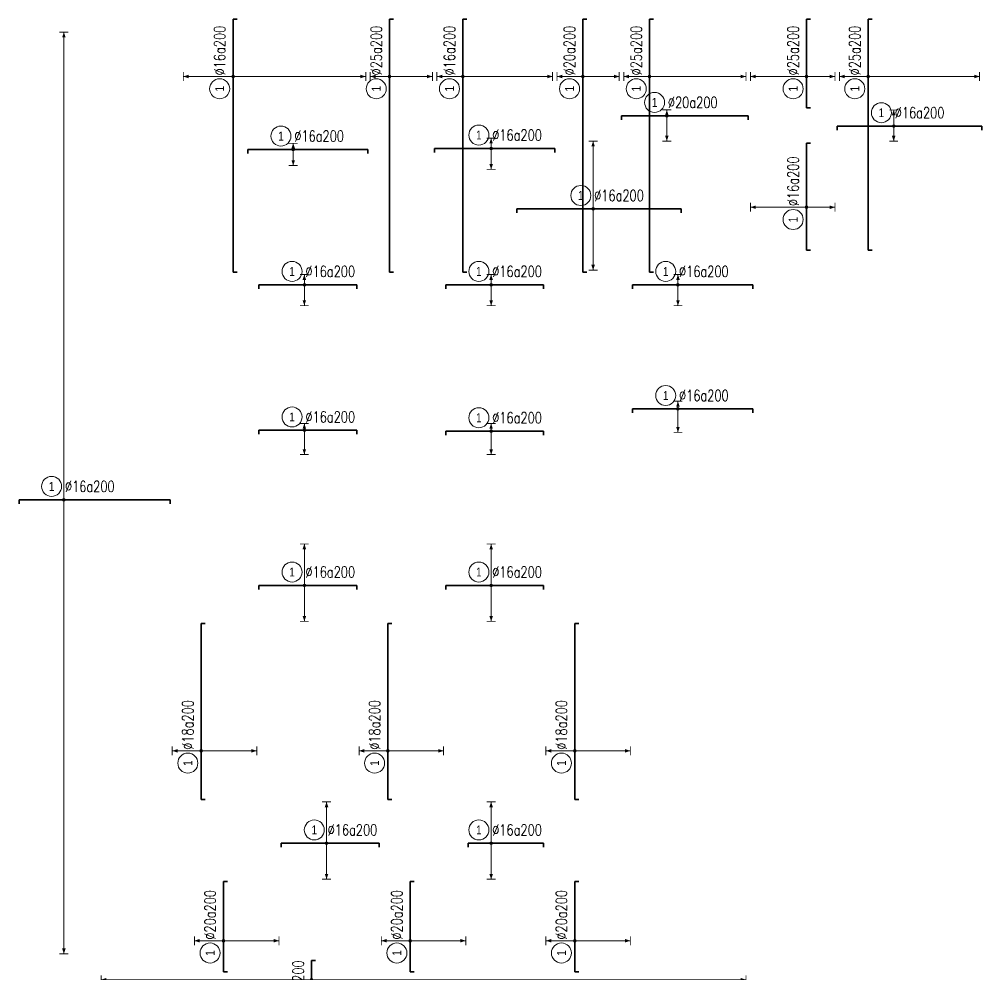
# Model space of a CAD drawing. Header units: millimetres. Extents: x -259680 to 953914, y -429648 to 90611.
# Drawn here: x 668257 to 711537, y -222712 to -179783 of the extents above; entities that cross this region are included whole.
import ezdxf
from ezdxf.enums import TextEntityAlignment as Align

# ---------------------------------------------------------------- set-up
doc = ezdxf.new("R2010")
doc.units = ezdxf.units.MM
doc.layers.get('0').update_dxf_attribs({"lineweight": 20})
for name, color, linetype, lineweight in [('NDC_S_DIM', 1, 'Continuous', 15), ('NDC_S_REBAR', 4, 'Continuous', 35), ('NDC_S_VN TEXT', 7, 'Continuous', 20)]:
    doc.layers.add(name, color=color, linetype=linetype, lineweight=lineweight)
doc.styles.add('ARIAL', font='arial.ttf', dxfattribs={"width": 0.8})
doc.styles.add('NDC_EN TXT', font='romans.shx', dxfattribs={"width": 0.8})

# ---------------------------------------------------------------- blocks, each defined once
blk = doc.blocks.new('*U448')
h = blk.add_hatch(color=6)
edge = h.paths.add_edge_path()
edge.add_arc((-2.99, 0), 0.3, 0, 360)
at = {"layer": 'NDC_S_DIM', "color": 8}
for q in [(-2.99, 105.15), (-2.99, -102.1)]:
    blk.add_line((-2.99, 0), q, dxfattribs=at)
for points in [[(-3.99, 105.15, 0.2, 0.2, 0), (-1.99, 105.15, 0, 0, 0)], [(-3.99, -102.1, 0.2, 0.2, 0), (-1.99, -102.1, 0, 0, 0)]]:
    blk.add_lwpolyline(points, format="xyseb", dxfattribs=at)
at = {"layer": 'NDC_S_DIM'}
blk.add_circle((-5.75, 3), 2.25, dxfattribs=at)
at = {"layer": 'NDC_S_DIM', "color": 6}
blk.add_circle((-2.99, 0), 0.3, dxfattribs=at)
at = {"layer": 'NDC_S_DIM', "color": 8}
for points in [[(-3.39, 103.95), (-2.99, 105.15), (-2.59, 103.95)], [(-3.39, -100.9), (-2.99, -102.1), (-2.59, -100.9)]]:
    blk.add_solid(points, dxfattribs=at)
at = {"layer": 'NDC_S_REBAR'}
for p, q in [((0, 0), (-13.03, 0)), ((-13.03, 0), (-13.03, -0.9)), ((0, 0), (20.87, 0)), ((20.87, 0), (20.87, -0.9))]:
    blk.add_line(p, q, dxfattribs=at)
at = {"layer": 'NDC_S_VN TEXT', "style": 'ARIAL', "width": 0.8}
blk.add_attdef('KHT', text='', height=2, dxfattribs=at).set_placement((-5.75, 3), align=Align.MIDDLE_CENTER)
at = {"layer": 'NDC_S_VN TEXT', "color": 3, "style": 'NDC_EN TXT', "width": 0.75}
blk.add_attdef('DKT', (-2.75, 1.75), '', height=2.5, dxfattribs=at)
blk = doc.blocks.new('*U449')
h = blk.add_hatch(color=6)
edge = h.paths.add_edge_path()
edge.add_arc((-2.99, 0), 0.3, 0, 360)
at = {"layer": 'NDC_S_DIM', "color": 8}
for q in [(-2.99, 9.31), (-2.99, -8.09)]:
    blk.add_line((-2.99, 0), q, dxfattribs=at)
for points in [[(-3.99, 9.31, 0.2, 0.2, 0), (-1.99, 9.31, 0, 0, 0)], [(-3.99, -8.09, 0.2, 0.2, 0), (-1.99, -8.09, 0, 0, 0)]]:
    blk.add_lwpolyline(points, format="xyseb", dxfattribs=at)
at = {"layer": 'NDC_S_DIM'}
blk.add_circle((-5.75, 3), 2.25, dxfattribs=at)
at = {"layer": 'NDC_S_DIM', "color": 6}
blk.add_circle((-2.99, 0), 0.3, dxfattribs=at)
at = {"layer": 'NDC_S_DIM', "color": 8}
for points in [[(-3.39, 8.11), (-2.99, 9.31), (-2.59, 8.11)], [(-3.39, -6.89), (-2.99, -8.09), (-2.59, -6.89)]]:
    blk.add_solid(points, dxfattribs=at)
at = {"layer": 'NDC_S_REBAR'}
for p, q in [((0, 0), (-13.19, 0)), ((-13.19, 0), (-13.19, -0.9)), ((0, 0), (8.81, 0)), ((8.81, 0), (8.81, -0.9))]:
    blk.add_line(p, q, dxfattribs=at)
at = {"layer": 'NDC_S_VN TEXT', "style": 'ARIAL', "width": 0.8}
blk.add_attdef('KHT', text='', height=2, dxfattribs=at).set_placement((-5.75, 3), align=Align.MIDDLE_CENTER)
at = {"layer": 'NDC_S_VN TEXT', "color": 3, "style": 'NDC_EN TXT', "width": 0.75}
blk.add_attdef('DKT', (-2.75, 1.75), '', height=2.5, dxfattribs=at)
blk = doc.blocks.new('*U589')
h = blk.add_hatch(color=6)
edge = h.paths.add_edge_path()
edge.add_arc((-2.99, 0), 0.3, 0, 360)
at = {"layer": 'NDC_S_DIM', "color": 8}
for q in [(-2.99, 9.31), (-2.99, -8.09)]:
    blk.add_line((-2.99, 0), q, dxfattribs=at)
for points in [[(-3.99, 9.31, 0.2, 0.2, 0), (-1.99, 9.31, 0, 0, 0)], [(-3.99, -8.09, 0.2, 0.2, 0), (-1.99, -8.09, 0, 0, 0)]]:
    blk.add_lwpolyline(points, format="xyseb", dxfattribs=at)
at = {"layer": 'NDC_S_DIM'}
blk.add_circle((-5.75, 3), 2.25, dxfattribs=at)
at = {"layer": 'NDC_S_DIM', "color": 6}
blk.add_circle((-2.99, 0), 0.3, dxfattribs=at)
at = {"layer": 'NDC_S_DIM', "color": 8}
for points in [[(-3.39, 8.11), (-2.99, 9.31), (-2.59, 8.11)], [(-3.39, -6.89), (-2.99, -8.09), (-2.59, -6.89)]]:
    blk.add_solid(points, dxfattribs=at)
at = {"layer": 'NDC_S_REBAR'}
for p, q in [((0, 0), (-8.19, 0)), ((-8.19, 0), (-8.19, -0.9)), ((0, 0), (8.81, 0)), ((8.81, 0), (8.81, -0.9))]:
    blk.add_line(p, q, dxfattribs=at)
at = {"layer": 'NDC_S_VN TEXT', "style": 'ARIAL', "width": 0.8}
blk.add_attdef('KHT', text='', height=2, dxfattribs=at).set_placement((-5.75, 3), align=Align.MIDDLE_CENTER)
at = {"layer": 'NDC_S_VN TEXT', "color": 3, "style": 'NDC_EN TXT', "width": 0.75}
blk.add_attdef('DKT', (-2.75, 1.75), '', height=2.5, dxfattribs=at)
blk = doc.blocks.new('*U453')
h = blk.add_hatch(color=6)
edge = h.paths.add_edge_path()
edge.add_arc((-2.99, 0), 0.3, 0, 360)
at = {"layer": 'NDC_S_DIM', "color": 8}
for q in [(-2.99, 1.54), (-2.99, -5.46)]:
    blk.add_line((-2.99, 0), q, dxfattribs=at)
for points in [[(-3.99, 1.54, 0.2, 0.2, 0), (-1.99, 1.54, 0, 0, 0)], [(-3.99, -5.46, 0.2, 0.2, 0), (-1.99, -5.46, 0, 0, 0)]]:
    blk.add_lwpolyline(points, format="xyseb", dxfattribs=at)
at = {"layer": 'NDC_S_DIM'}
blk.add_circle((-5.75, 3), 2.25, dxfattribs=at)
at = {"layer": 'NDC_S_DIM', "color": 6}
blk.add_circle((-2.99, 0), 0.3, dxfattribs=at)
at = {"layer": 'NDC_S_DIM', "color": 8}
for points in [[(-3.39, 0.34), (-2.99, 1.54), (-2.59, 0.34)], [(-3.39, -4.26), (-2.99, -5.46), (-2.59, -4.26)]]:
    blk.add_solid(points, dxfattribs=at)
at = {"layer": 'NDC_S_REBAR'}
for p, q in [((0, 0), (-13.19, 0)), ((-13.19, 0), (-13.19, -0.9)), ((0, 0), (8.81, 0)), ((8.81, 0), (8.81, -0.9))]:
    blk.add_line(p, q, dxfattribs=at)
at = {"layer": 'NDC_S_VN TEXT', "style": 'ARIAL', "width": 0.8}
blk.add_attdef('KHT', text='', height=2, dxfattribs=at).set_placement((-5.75, 3), align=Align.MIDDLE_CENTER)
at = {"layer": 'NDC_S_VN TEXT', "color": 3, "style": 'NDC_EN TXT', "width": 0.75}
blk.add_attdef('DKT', (-2.75, 1.75), '', height=2.5, dxfattribs=at)
blk = doc.blocks.new('*U454')
h = blk.add_hatch(color=6)
edge = h.paths.add_edge_path()
edge.add_arc((-2.99, 0), 0.3, 0, 360)
at = {"layer": 'NDC_S_DIM', "color": 8}
for q in [(-2.99, 1.71), (-2.99, -5.29)]:
    blk.add_line((-2.99, 0), q, dxfattribs=at)
for points in [[(-3.99, 1.71, 0.2, 0.2, 0), (-1.99, 1.71, 0, 0, 0)], [(-3.99, -5.29, 0.2, 0.2, 0), (-1.99, -5.29, 0, 0, 0)]]:
    blk.add_lwpolyline(points, format="xyseb", dxfattribs=at)
at = {"layer": 'NDC_S_DIM'}
blk.add_circle((-5.75, 3), 2.25, dxfattribs=at)
at = {"layer": 'NDC_S_DIM', "color": 6}
blk.add_circle((-2.99, 0), 0.3, dxfattribs=at)
at = {"layer": 'NDC_S_DIM', "color": 8}
for points in [[(-3.39, 0.51), (-2.99, 1.71), (-2.59, 0.51)], [(-3.39, -4.09), (-2.99, -5.29), (-2.59, -4.09)]]:
    blk.add_solid(points, dxfattribs=at)
at = {"layer": 'NDC_S_REBAR'}
for p, q in [((0, 0), (-13.19, 0)), ((-13.19, 0), (-13.19, -0.9)), ((0, 0), (8.81, 0)), ((8.81, 0), (8.81, -0.9))]:
    blk.add_line(p, q, dxfattribs=at)
at = {"layer": 'NDC_S_VN TEXT', "style": 'ARIAL', "width": 0.8}
blk.add_attdef('KHT', text='', height=2, dxfattribs=at).set_placement((-5.75, 3), align=Align.MIDDLE_CENTER)
at = {"layer": 'NDC_S_VN TEXT', "color": 3, "style": 'NDC_EN TXT', "width": 0.75}
blk.add_attdef('DKT', (-2.75, 1.75), '', height=2.5, dxfattribs=at)
blk = doc.blocks.new('*U455')
h = blk.add_hatch(color=6)
edge = h.paths.add_edge_path()
edge.add_arc((-2.99, 0), 0.3, 0, 360)
at = {"layer": 'NDC_S_DIM', "color": 8}
for q in [(-2.99, 1.71), (-2.99, -5.29)]:
    blk.add_line((-2.99, 0), q, dxfattribs=at)
for points in [[(-3.99, 1.71, 0.2, 0.2, 0), (-1.99, 1.71, 0, 0, 0)], [(-3.99, -5.29, 0.2, 0.2, 0), (-1.99, -5.29, 0, 0, 0)]]:
    blk.add_lwpolyline(points, format="xyseb", dxfattribs=at)
at = {"layer": 'NDC_S_DIM'}
blk.add_circle((-5.75, 3), 2.25, dxfattribs=at)
at = {"layer": 'NDC_S_DIM', "color": 6}
blk.add_circle((-2.99, 0), 0.3, dxfattribs=at)
at = {"layer": 'NDC_S_DIM', "color": 8}
for points in [[(-3.39, 0.51), (-2.99, 1.71), (-2.59, 0.51)], [(-3.39, -4.09), (-2.99, -5.29), (-2.59, -4.09)]]:
    blk.add_solid(points, dxfattribs=at)
at = {"layer": 'NDC_S_REBAR'}
for p, q in [((0, 0), (-13.19, 0)), ((-13.19, 0), (-13.19, -0.9)), ((0, 0), (13.81, 0)), ((13.81, 0), (13.81, -0.9))]:
    blk.add_line(p, q, dxfattribs=at)
at = {"layer": 'NDC_S_VN TEXT', "style": 'ARIAL', "width": 0.8}
blk.add_attdef('KHT', text='', height=2, dxfattribs=at).set_placement((-5.75, 3), align=Align.MIDDLE_CENTER)
at = {"layer": 'NDC_S_VN TEXT', "color": 3, "style": 'NDC_EN TXT', "width": 0.75}
blk.add_attdef('DKT', (-2.75, 1.75), '', height=2.5, dxfattribs=at)
blk = doc.blocks.new('*U451')
h = blk.add_hatch(color=6)
edge = h.paths.add_edge_path()
edge.add_arc((-2.99, 0), 0.3, 0, 360)
at = {"layer": 'NDC_S_DIM', "color": 8}
for q in [(-2.99, 2.3), (-2.99, -4.7)]:
    blk.add_line((-2.99, 0), q, dxfattribs=at)
for points in [[(-3.99, 2.3, 0.2, 0.2, 0), (-1.99, 2.3, 0, 0, 0)], [(-3.99, -4.7, 0.2, 0.2, 0), (-1.99, -4.7, 0, 0, 0)]]:
    blk.add_lwpolyline(points, format="xyseb", dxfattribs=at)
at = {"layer": 'NDC_S_DIM'}
blk.add_circle((-5.75, 3), 2.25, dxfattribs=at)
at = {"layer": 'NDC_S_DIM', "color": 6}
blk.add_circle((-2.99, 0), 0.3, dxfattribs=at)
at = {"layer": 'NDC_S_DIM', "color": 8}
for points in [[(-3.39, 1.1), (-2.99, 2.3), (-2.59, 1.1)], [(-3.39, -3.5), (-2.99, -4.7), (-2.59, -3.5)]]:
    blk.add_solid(points, dxfattribs=at)
at = {"layer": 'NDC_S_REBAR'}
for p, q in [((0, 0), (-13.19, 0)), ((-13.19, 0), (-13.19, -0.9)), ((0, 0), (8.81, 0)), ((8.81, 0), (8.81, -0.9))]:
    blk.add_line(p, q, dxfattribs=at)
at = {"layer": 'NDC_S_VN TEXT', "style": 'ARIAL', "width": 0.8}
blk.add_attdef('KHT', text='', height=2, dxfattribs=at).set_placement((-5.75, 3), align=Align.MIDDLE_CENTER)
at = {"layer": 'NDC_S_VN TEXT', "color": 3, "style": 'NDC_EN TXT', "width": 0.75}
blk.add_attdef('DKT', (-2.75, 1.75), '', height=2.5, dxfattribs=at)
blk = doc.blocks.new('*U450')
h = blk.add_hatch(color=6)
edge = h.paths.add_edge_path()
edge.add_arc((-2.99, 0), 0.3, 0, 360)
at = {"layer": 'NDC_S_DIM', "color": 8}
for q in [(-2.99, 2.3), (-2.99, -4.7)]:
    blk.add_line((-2.99, 0), q, dxfattribs=at)
for points in [[(-3.99, 2.3, 0.2, 0.2, 0), (-1.99, 2.3, 0, 0, 0)], [(-3.99, -4.7, 0.2, 0.2, 0), (-1.99, -4.7, 0, 0, 0)]]:
    blk.add_lwpolyline(points, format="xyseb", dxfattribs=at)
at = {"layer": 'NDC_S_DIM'}
blk.add_circle((-5.75, 3), 2.25, dxfattribs=at)
at = {"layer": 'NDC_S_DIM', "color": 6}
blk.add_circle((-2.99, 0), 0.3, dxfattribs=at)
at = {"layer": 'NDC_S_DIM', "color": 8}
for points in [[(-3.39, 1.1), (-2.99, 2.3), (-2.59, 1.1)], [(-3.39, -3.5), (-2.99, -4.7), (-2.59, -3.5)]]:
    blk.add_solid(points, dxfattribs=at)
at = {"layer": 'NDC_S_REBAR'}
for p, q in [((0, 0), (-13.19, 0)), ((-13.19, 0), (-13.19, -0.9)), ((0, 0), (8.81, 0)), ((8.81, 0), (8.81, -0.9))]:
    blk.add_line(p, q, dxfattribs=at)
at = {"layer": 'NDC_S_VN TEXT', "style": 'ARIAL', "width": 0.8}
blk.add_attdef('KHT', text='', height=2, dxfattribs=at).set_placement((-5.75, 3), align=Align.MIDDLE_CENTER)
at = {"layer": 'NDC_S_VN TEXT', "color": 3, "style": 'NDC_EN TXT', "width": 0.75}
blk.add_attdef('DKT', (-2.75, 1.75), '', height=2.5, dxfattribs=at)
blk = doc.blocks.new('*U452')
h = blk.add_hatch(color=6)
edge = h.paths.add_edge_path()
edge.add_arc((-2.99, 0), 0.3, 0, 360)
at = {"layer": 'NDC_S_DIM', "color": 8}
for q in [(-2.99, 2.3), (-2.99, -4.7)]:
    blk.add_line((-2.99, 0), q, dxfattribs=at)
for points in [[(-3.99, 2.3, 0.2, 0.2, 0), (-1.99, 2.3, 0, 0, 0)], [(-3.99, -4.7, 0.2, 0.2, 0), (-1.99, -4.7, 0, 0, 0)]]:
    blk.add_lwpolyline(points, format="xyseb", dxfattribs=at)
at = {"layer": 'NDC_S_DIM'}
blk.add_circle((-5.75, 3), 2.25, dxfattribs=at)
at = {"layer": 'NDC_S_DIM', "color": 6}
blk.add_circle((-2.99, 0), 0.3, dxfattribs=at)
at = {"layer": 'NDC_S_DIM', "color": 8}
for points in [[(-3.39, 1.1), (-2.99, 2.3), (-2.59, 1.1)], [(-3.39, -3.5), (-2.99, -4.7), (-2.59, -3.5)]]:
    blk.add_solid(points, dxfattribs=at)
at = {"layer": 'NDC_S_REBAR'}
for p, q in [((0, 0), (-13.19, 0)), ((-13.19, 0), (-13.19, -0.9)), ((0, 0), (13.81, 0)), ((13.81, 0), (13.81, -0.9))]:
    blk.add_line(p, q, dxfattribs=at)
at = {"layer": 'NDC_S_VN TEXT', "style": 'ARIAL', "width": 0.8}
blk.add_attdef('KHT', text='', height=2, dxfattribs=at).set_placement((-5.75, 3), align=Align.MIDDLE_CENTER)
at = {"layer": 'NDC_S_VN TEXT', "color": 3, "style": 'NDC_EN TXT', "width": 0.75}
blk.add_attdef('DKT', (-2.75, 1.75), '', height=2.5, dxfattribs=at)
blk = doc.blocks.new('*U456')
h = blk.add_hatch(color=6)
edge = h.paths.add_edge_path()
edge.add_arc((-2.99, 0), 0.3, 0, 360)
at = {"layer": 'NDC_S_DIM', "color": 8}
for q in [(-2.99, 1.37), (-2.99, -3.63)]:
    blk.add_line((-2.99, 0), q, dxfattribs=at)
for points in [[(-3.99, 1.37, 0.2, 0.2, 0), (-1.99, 1.37, 0, 0, 0)], [(-3.99, -3.63, 0.2, 0.2, 0), (-1.99, -3.63, 0, 0, 0)]]:
    blk.add_lwpolyline(points, format="xyseb", dxfattribs=at)
at = {"layer": 'NDC_S_DIM'}
blk.add_circle((-5.75, 3), 2.25, dxfattribs=at)
at = {"layer": 'NDC_S_DIM', "color": 6}
blk.add_circle((-2.99, 0), 0.3, dxfattribs=at)
at = {"layer": 'NDC_S_DIM', "color": 8}
for points in [[(-3.39, 0.17), (-2.99, 1.37), (-2.59, 0.17)], [(-3.39, -2.43), (-2.99, -3.63), (-2.59, -2.43)]]:
    blk.add_solid(points, dxfattribs=at)
at = {"layer": 'NDC_S_REBAR'}
for p, q in [((0, 0), (-13.19, 0)), ((-13.19, 0), (-13.19, -0.9)), ((0, 0), (13.81, 0)), ((13.81, 0), (13.81, -0.9))]:
    blk.add_line(p, q, dxfattribs=at)
at = {"layer": 'NDC_S_VN TEXT', "style": 'ARIAL', "width": 0.8}
blk.add_attdef('KHT', text='', height=2, dxfattribs=at).set_placement((-5.75, 3), align=Align.MIDDLE_CENTER)
at = {"layer": 'NDC_S_VN TEXT', "color": 3, "style": 'NDC_EN TXT', "width": 0.75}
blk.add_attdef('DKT', (-2.75, 1.75), '', height=2.5, dxfattribs=at)
blk = doc.blocks.new('*U457')
h = blk.add_hatch(color=6)
edge = h.paths.add_edge_path()
edge.add_arc((-2.99, 0), 0.3, 0, 360)
at = {"layer": 'NDC_S_DIM', "color": 8}
for q in [(-2.99, 2.3), (-2.99, -4.7)]:
    blk.add_line((-2.99, 0), q, dxfattribs=at)
for points in [[(-3.99, 2.3, 0.2, 0.2, 0), (-1.99, 2.3, 0, 0, 0)], [(-3.99, -4.7, 0.2, 0.2, 0), (-1.99, -4.7, 0, 0, 0)]]:
    blk.add_lwpolyline(points, format="xyseb", dxfattribs=at)
at = {"layer": 'NDC_S_DIM'}
blk.add_circle((-5.75, 3), 2.25, dxfattribs=at)
at = {"layer": 'NDC_S_DIM', "color": 6}
blk.add_circle((-2.99, 0), 0.3, dxfattribs=at)
at = {"layer": 'NDC_S_DIM', "color": 8}
for points in [[(-3.39, 1.1), (-2.99, 2.3), (-2.59, 1.1)], [(-3.39, -3.5), (-2.99, -4.7), (-2.59, -3.5)]]:
    blk.add_solid(points, dxfattribs=at)
at = {"layer": 'NDC_S_REBAR'}
for p, q in [((0, 0), (-15.69, 0)), ((-15.69, 0), (-15.69, -0.9)), ((0, 0), (11.31, 0)), ((11.31, 0), (11.31, -0.9))]:
    blk.add_line(p, q, dxfattribs=at)
at = {"layer": 'NDC_S_VN TEXT', "style": 'ARIAL', "width": 0.8}
blk.add_attdef('KHT', text='', height=2, dxfattribs=at).set_placement((-5.75, 3), align=Align.MIDDLE_CENTER)
at = {"layer": 'NDC_S_VN TEXT', "color": 3, "style": 'NDC_EN TXT', "width": 0.75}
blk.add_attdef('DKT', (-2.75, 1.75), '', height=2.5, dxfattribs=at)
blk = doc.blocks.new('*U458')
h = blk.add_hatch(color=6)
edge = h.paths.add_edge_path()
edge.add_arc((-2.99, 0), 0.3, 0, 360)
at = {"layer": 'NDC_S_DIM', "color": 8}
for q in [(-2.99, 1.31), (-2.99, -5.69)]:
    blk.add_line((-2.99, 0), q, dxfattribs=at)
for points in [[(-3.99, 1.31, 0.2, 0.2, 0), (-1.99, 1.31, 0, 0, 0)], [(-3.99, -5.69, 0.2, 0.2, 0), (-1.99, -5.69, 0, 0, 0)]]:
    blk.add_lwpolyline(points, format="xyseb", dxfattribs=at)
at = {"layer": 'NDC_S_DIM'}
blk.add_circle((-5.75, 3), 2.25, dxfattribs=at)
at = {"layer": 'NDC_S_DIM', "color": 6}
blk.add_circle((-2.99, 0), 0.3, dxfattribs=at)
at = {"layer": 'NDC_S_DIM', "color": 8}
for points in [[(-3.39, 0.11), (-2.99, 1.31), (-2.59, 0.11)], [(-3.39, -4.49), (-2.99, -5.69), (-2.59, -4.49)]]:
    blk.add_solid(points, dxfattribs=at)
at = {"layer": 'NDC_S_REBAR'}
for p, q in [((0, 0), (-13.19, 0)), ((-13.19, 0), (-13.19, -0.9)), ((0, 0), (15.31, 0)), ((15.31, 0), (15.31, -0.9))]:
    blk.add_line(p, q, dxfattribs=at)
at = {"layer": 'NDC_S_VN TEXT', "style": 'ARIAL', "width": 0.8}
blk.add_attdef('KHT', text='', height=2, dxfattribs=at).set_placement((-5.75, 3), align=Align.MIDDLE_CENTER)
at = {"layer": 'NDC_S_VN TEXT', "color": 3, "style": 'NDC_EN TXT', "width": 0.75}
blk.add_attdef('DKT', (-2.75, 1.75), '', height=2.5, dxfattribs=at)
blk = doc.blocks.new('*U459')
h = blk.add_hatch(color=6)
edge = h.paths.add_edge_path()
edge.add_arc((-2.99, 0), 0.3, 0, 360)
at = {"layer": 'NDC_S_DIM', "color": 8}
for q in [(-2.99, 3.62), (-2.99, -3.38)]:
    blk.add_line((-2.99, 0), q, dxfattribs=at)
for points in [[(-3.99, 3.62, 0.2, 0.2, 0), (-1.99, 3.62, 0, 0, 0)], [(-3.99, -3.38, 0.2, 0.2, 0), (-1.99, -3.38, 0, 0, 0)]]:
    blk.add_lwpolyline(points, format="xyseb", dxfattribs=at)
at = {"layer": 'NDC_S_DIM'}
blk.add_circle((-5.75, 3), 2.25, dxfattribs=at)
at = {"layer": 'NDC_S_DIM', "color": 6}
blk.add_circle((-2.99, 0), 0.3, dxfattribs=at)
at = {"layer": 'NDC_S_DIM', "color": 8}
for points in [[(-3.39, 2.42), (-2.99, 3.62), (-2.59, 2.42)], [(-3.39, -2.18), (-2.99, -3.38), (-2.59, -2.18)]]:
    blk.add_solid(points, dxfattribs=at)
at = {"layer": 'NDC_S_REBAR'}
for p, q in [((0, 0), (-15.69, 0)), ((-15.69, 0), (-15.69, -0.9)), ((0, 0), (16.81, 0)), ((16.81, 0), (16.81, -0.9))]:
    blk.add_line(p, q, dxfattribs=at)
at = {"layer": 'NDC_S_VN TEXT', "style": 'ARIAL', "width": 0.8}
blk.add_attdef('KHT', text='', height=2, dxfattribs=at).set_placement((-5.75, 3), align=Align.MIDDLE_CENTER)
at = {"layer": 'NDC_S_VN TEXT', "color": 3, "style": 'NDC_EN TXT', "width": 0.75}
blk.add_attdef('DKT', (-2.75, 1.75), '', height=2.5, dxfattribs=at)
blk = doc.blocks.new('*U463')
h = blk.add_hatch(color=6)
edge = h.paths.add_edge_path()
edge.add_arc((-2.99, 0), 0.3, 0, 360)
at = {"layer": 'NDC_S_DIM', "color": 8}
for q in [(-2.99, 15.23), (-2.99, -13.77)]:
    blk.add_line((-2.99, 0), q, dxfattribs=at)
for points in [[(-3.99, 15.23, 0.2, 0.2, 0), (-1.99, 15.23, 0, 0, 0)], [(-3.99, -13.77, 0.2, 0.2, 0), (-1.99, -13.77, 0, 0, 0)]]:
    blk.add_lwpolyline(points, format="xyseb", dxfattribs=at)
at = {"layer": 'NDC_S_DIM'}
blk.add_circle((-5.75, 3), 2.25, dxfattribs=at)
at = {"layer": 'NDC_S_DIM', "color": 6}
blk.add_circle((-2.99, 0), 0.3, dxfattribs=at)
at = {"layer": 'NDC_S_DIM', "color": 8}
for points in [[(-3.39, 14.03), (-2.99, 15.23), (-2.59, 14.03)], [(-3.39, -12.57), (-2.99, -13.77), (-2.59, -12.57)]]:
    blk.add_solid(points, dxfattribs=at)
at = {"layer": 'NDC_S_REBAR'}
for p, q in [((0, 0), (-20.12, 0)), ((-20.12, 0), (-20.12, -0.9)), ((0, 0), (16.81, 0)), ((16.81, 0), (16.81, -0.9))]:
    blk.add_line(p, q, dxfattribs=at)
at = {"layer": 'NDC_S_VN TEXT', "style": 'ARIAL', "width": 0.8}
blk.add_attdef('KHT', text='', height=2, dxfattribs=at).set_placement((-5.75, 3), align=Align.MIDDLE_CENTER)
at = {"layer": 'NDC_S_VN TEXT', "color": 3, "style": 'NDC_EN TXT', "width": 0.75}
blk.add_attdef('DKT', (-2.75, 1.75), '', height=2.5, dxfattribs=at)
blk = doc.blocks.new('*U464')
h = blk.add_hatch(color=6)
edge = h.paths.add_edge_path()
edge.add_arc((-2.99, 0), 0.3, 0, 360)
at = {"layer": 'NDC_S_DIM', "color": 8}
for q in [(-2.99, 12.59), (-2.99, -6.41)]:
    blk.add_line((-2.99, 0), q, dxfattribs=at)
for points in [[(-3.99, 12.59, 0.2, 0.2, 0), (-1.99, 12.59, 0, 0, 0)], [(-3.99, -6.41, 0.2, 0.2, 0), (-1.99, -6.41, 0, 0, 0)]]:
    blk.add_lwpolyline(points, format="xyseb", dxfattribs=at)
at = {"layer": 'NDC_S_DIM'}
blk.add_circle((-5.75, 3), 2.25, dxfattribs=at)
at = {"layer": 'NDC_S_DIM', "color": 6}
blk.add_circle((-2.99, 0), 0.3, dxfattribs=at)
at = {"layer": 'NDC_S_DIM', "color": 8}
for points in [[(-3.39, 11.39), (-2.99, 12.59), (-2.59, 11.39)], [(-3.39, -5.21), (-2.99, -6.41), (-2.59, -5.21)]]:
    blk.add_solid(points, dxfattribs=at)
at = {"layer": 'NDC_S_REBAR'}
for p, q in [((0, 0), (-10.01, 0)), ((-10.01, 0), (-10.01, -0.9)), ((0, 0), (9.88, 0)), ((9.88, 0), (9.88, -0.9))]:
    blk.add_line(p, q, dxfattribs=at)
at = {"layer": 'NDC_S_VN TEXT', "style": 'ARIAL', "width": 0.8}
blk.add_attdef('KHT', text='', height=2, dxfattribs=at).set_placement((-5.75, 3), align=Align.MIDDLE_CENTER)
at = {"layer": 'NDC_S_VN TEXT', "color": 3, "style": 'NDC_EN TXT', "width": 0.75}
blk.add_attdef('DKT', (-2.75, 1.75), '', height=2.5, dxfattribs=at)
blk = doc.blocks.new('*U465')
h = blk.add_hatch(color=6)
edge = h.paths.add_edge_path()
edge.add_arc((-2.99, 0), 0.3, 0, 360)
at = {"layer": 'NDC_S_DIM', "color": 8}
for q in [(-2.99, 12.59), (-2.99, -6.41)]:
    blk.add_line((-2.99, 0), q, dxfattribs=at)
for points in [[(-3.99, 12.59, 0.2, 0.2, 0), (-1.99, 12.59, 0, 0, 0)], [(-3.99, -6.41, 0.2, 0.2, 0), (-1.99, -6.41, 0, 0, 0)]]:
    blk.add_lwpolyline(points, format="xyseb", dxfattribs=at)
at = {"layer": 'NDC_S_DIM'}
blk.add_circle((-5.75, 3), 2.25, dxfattribs=at)
at = {"layer": 'NDC_S_DIM', "color": 6}
blk.add_circle((-2.99, 0), 0.3, dxfattribs=at)
at = {"layer": 'NDC_S_DIM', "color": 8}
for points in [[(-3.39, 11.39), (-2.99, 12.59), (-2.59, 11.39)], [(-3.39, -5.21), (-2.99, -6.41), (-2.59, -5.21)]]:
    blk.add_solid(points, dxfattribs=at)
at = {"layer": 'NDC_S_REBAR'}
for p, q in [((0, 0), (-12.61, 0)), ((-12.61, 0), (-12.61, -0.9)), ((0, 0), (11.39, 0)), ((11.39, 0), (11.39, -0.9))]:
    blk.add_line(p, q, dxfattribs=at)
at = {"layer": 'NDC_S_VN TEXT', "style": 'ARIAL', "width": 0.8}
blk.add_attdef('KHT', text='', height=2, dxfattribs=at).set_placement((-5.75, 3), align=Align.MIDDLE_CENTER)
at = {"layer": 'NDC_S_VN TEXT', "color": 3, "style": 'NDC_EN TXT', "width": 0.75}
blk.add_attdef('DKT', (-2.75, 1.75), '', height=2.5, dxfattribs=at)
blk = doc.blocks.new('*U466')
h = blk.add_hatch(color=6)
edge = h.paths.add_edge_path()
edge.add_arc((-2.99, 0), 0.3, 0, 360)
at = {"layer": 'NDC_S_DIM', "color": 8}
for q in [(-2.99, 6.5), (-2.99, -12.5)]:
    blk.add_line((-2.99, 0), q, dxfattribs=at)
for points in [[(-3.99, 6.5, 0.2, 0.2, 0), (-1.99, 6.5, 0, 0, 0)], [(-3.99, -12.5, 0.2, 0.2, 0), (-1.99, -12.5, 0, 0, 0)]]:
    blk.add_lwpolyline(points, format="xyseb", dxfattribs=at)
at = {"layer": 'NDC_S_DIM'}
blk.add_circle((-5.75, 3), 2.25, dxfattribs=at)
at = {"layer": 'NDC_S_DIM', "color": 6}
blk.add_circle((-2.99, 0), 0.3, dxfattribs=at)
at = {"layer": 'NDC_S_DIM', "color": 8}
for points in [[(-3.39, 5.3), (-2.99, 6.5), (-2.59, 5.3)], [(-3.39, -11.3), (-2.99, -12.5), (-2.59, -11.3)]]:
    blk.add_solid(points, dxfattribs=at)
at = {"layer": 'NDC_S_REBAR'}
for p, q in [((0, 0), (-10.01, 0)), ((-10.01, 0), (-10.01, -0.9)), ((0, 0), (10.33, 0)), ((10.33, 0), (10.33, -0.9))]:
    blk.add_line(p, q, dxfattribs=at)
at = {"layer": 'NDC_S_VN TEXT', "style": 'ARIAL', "width": 0.8}
blk.add_attdef('KHT', text='', height=2, dxfattribs=at).set_placement((-5.75, 3), align=Align.MIDDLE_CENTER)
at = {"layer": 'NDC_S_VN TEXT', "color": 3, "style": 'NDC_EN TXT', "width": 0.75}
blk.add_attdef('DKT', (-2.75, 1.75), '', height=2.5, dxfattribs=at)
blk = doc.blocks.new('*U467')
h = blk.add_hatch(color=6)
edge = h.paths.add_edge_path()
edge.add_arc((-2.99, 0), 0.3, 0, 360)
at = {"layer": 'NDC_S_DIM', "color": 8}
for q in [(-2.99, 6.5), (-2.99, -12.5)]:
    blk.add_line((-2.99, 0), q, dxfattribs=at)
for points in [[(-3.99, 6.5, 0.2, 0.2, 0), (-1.99, 6.5, 0, 0, 0)], [(-3.99, -12.5, 0.2, 0.2, 0), (-1.99, -12.5, 0, 0, 0)]]:
    blk.add_lwpolyline(points, format="xyseb", dxfattribs=at)
at = {"layer": 'NDC_S_DIM'}
blk.add_circle((-5.75, 3), 2.25, dxfattribs=at)
at = {"layer": 'NDC_S_DIM', "color": 6}
blk.add_circle((-2.99, 0), 0.3, dxfattribs=at)
at = {"layer": 'NDC_S_DIM', "color": 8}
for points in [[(-3.39, 5.3), (-2.99, 6.5), (-2.59, 5.3)], [(-3.39, -11.3), (-2.99, -12.5), (-2.59, -11.3)]]:
    blk.add_solid(points, dxfattribs=at)
at = {"layer": 'NDC_S_REBAR'}
for p, q in [((0, 0), (-13.97, 0)), ((-13.97, 0), (-13.97, -0.9)), ((0, 0), (25.63, 0)), ((25.63, 0), (25.63, -0.9))]:
    blk.add_line(p, q, dxfattribs=at)
at = {"layer": 'NDC_S_VN TEXT', "style": 'ARIAL', "width": 0.8}
blk.add_attdef('KHT', text='', height=2, dxfattribs=at).set_placement((-5.75, 3), align=Align.MIDDLE_CENTER)
at = {"layer": 'NDC_S_VN TEXT', "color": 3, "style": 'NDC_EN TXT', "width": 0.75}
blk.add_attdef('DKT', (-2.75, 1.75), '', height=2.5, dxfattribs=at)
blk = doc.blocks.new('*U468')
h = blk.add_hatch(color=6)
edge = h.paths.add_edge_path()
edge.add_arc((-2.99, 0), 0.3, 0, 360)
at = {"layer": 'NDC_S_DIM', "color": 8}
for q in [(-2.99, 11.16), (-2.99, -29.84)]:
    blk.add_line((-2.99, 0), q, dxfattribs=at)
for points in [[(-3.99, 11.16, 0.2, 0.2, 0), (-1.99, 11.16, 0, 0, 0)], [(-3.99, -29.84, 0.2, 0.2, 0), (-1.99, -29.84, 0, 0, 0)]]:
    blk.add_lwpolyline(points, format="xyseb", dxfattribs=at)
at = {"layer": 'NDC_S_DIM'}
blk.add_circle((-5.75, 3), 2.25, dxfattribs=at)
at = {"layer": 'NDC_S_DIM', "color": 6}
blk.add_circle((-2.99, 0), 0.3, dxfattribs=at)
at = {"layer": 'NDC_S_DIM', "color": 8}
for points in [[(-3.39, 9.96), (-2.99, 11.16), (-2.59, 9.96)], [(-3.39, -28.64), (-2.99, -29.84), (-2.59, -28.64)]]:
    blk.add_solid(points, dxfattribs=at)
at = {"layer": 'NDC_S_REBAR'}
for p, q in [((0, 0), (-47.02, 0)), ((-47.02, 0), (-47.02, -0.9)), ((0, 0), (9.88, 0)), ((9.88, 0), (9.88, -0.9))]:
    blk.add_line(p, q, dxfattribs=at)
at = {"layer": 'NDC_S_VN TEXT', "style": 'ARIAL', "width": 0.8}
blk.add_attdef('KHT', text='', height=2, dxfattribs=at).set_placement((-5.75, 3), align=Align.MIDDLE_CENTER)
at = {"layer": 'NDC_S_VN TEXT', "color": 3, "style": 'NDC_EN TXT', "width": 0.75}
blk.add_attdef('DKT', (-2.75, 1.75), '', height=2.5, dxfattribs=at)
blk = doc.blocks.new('*U469')
h = blk.add_hatch(color=6)
edge = h.paths.add_edge_path()
edge.add_arc((-2.99, 0), 0.3, 0, 360)
at = {"layer": 'NDC_S_DIM', "color": 8}
for q in [(-2.99, 4.36), (-2.99, -9.64)]:
    blk.add_line((-2.99, 0), q, dxfattribs=at)
for points in [[(-3.99, 4.36, 0.2, 0.2, 0), (-1.99, 4.36, 0, 0, 0)], [(-3.99, -9.64, 0.2, 0.2, 0), (-1.99, -9.64, 0, 0, 0)]]:
    blk.add_lwpolyline(points, format="xyseb", dxfattribs=at)
at = {"layer": 'NDC_S_DIM'}
blk.add_circle((-5.75, 3), 2.25, dxfattribs=at)
at = {"layer": 'NDC_S_DIM', "color": 6}
blk.add_circle((-2.99, 0), 0.3, dxfattribs=at)
at = {"layer": 'NDC_S_DIM', "color": 8}
for points in [[(-3.39, 3.16), (-2.99, 4.36), (-2.59, 3.16)], [(-3.39, -8.44), (-2.99, -9.64), (-2.59, -8.44)]]:
    blk.add_solid(points, dxfattribs=at)
at = {"layer": 'NDC_S_REBAR'}
for p, q in [((0, 0), (-47.02, 0)), ((-47.02, 0), (-47.02, -0.9)), ((0, 0), (9.88, 0)), ((9.88, 0), (9.88, -0.9))]:
    blk.add_line(p, q, dxfattribs=at)
at = {"layer": 'NDC_S_VN TEXT', "style": 'ARIAL', "width": 0.8}
blk.add_attdef('KHT', text='', height=2, dxfattribs=at).set_placement((-5.75, 3), align=Align.MIDDLE_CENTER)
at = {"layer": 'NDC_S_VN TEXT', "color": 3, "style": 'NDC_EN TXT', "width": 0.75}
blk.add_attdef('DKT', (-2.75, 1.75), '', height=2.5, dxfattribs=at)
blk = doc.blocks.new('*U470')
h = blk.add_hatch(color=6)
edge = h.paths.add_edge_path()
edge.add_arc((-2.99, 0), 0.3, 0, 360)
at = {"layer": 'NDC_S_DIM', "color": 8}
for q in [(-2.99, 5.82), (-2.99, -20.18)]:
    blk.add_line((-2.99, 0), q, dxfattribs=at)
for points in [[(-3.99, 5.82, 0.2, 0.2, 0), (-1.99, 5.82, 0, 0, 0)], [(-3.99, -20.18, 0.2, 0.2, 0), (-1.99, -20.18, 0, 0, 0)]]:
    blk.add_lwpolyline(points, format="xyseb", dxfattribs=at)
at = {"layer": 'NDC_S_DIM'}
blk.add_circle((-5.75, 3), 2.25, dxfattribs=at)
at = {"layer": 'NDC_S_DIM', "color": 6}
blk.add_circle((-2.99, 0), 0.3, dxfattribs=at)
at = {"layer": 'NDC_S_DIM', "color": 8}
for points in [[(-3.39, 4.62), (-2.99, 5.82), (-2.59, 4.62)], [(-3.39, -18.98), (-2.99, -20.18), (-2.59, -18.98)]]:
    blk.add_solid(points, dxfattribs=at)
at = {"layer": 'NDC_S_REBAR'}
for p, q in [((0, 0), (-47.02, 0)), ((-47.02, 0), (-47.02, -0.9)), ((0, 0), (9.88, 0)), ((9.88, 0), (9.88, -0.9))]:
    blk.add_line(p, q, dxfattribs=at)
at = {"layer": 'NDC_S_VN TEXT', "style": 'ARIAL', "width": 0.8}
blk.add_attdef('KHT', text='', height=2, dxfattribs=at).set_placement((-5.75, 3), align=Align.MIDDLE_CENTER)
at = {"layer": 'NDC_S_VN TEXT', "color": 3, "style": 'NDC_EN TXT', "width": 0.75}
blk.add_attdef('DKT', (-2.75, 1.75), '', height=2.5, dxfattribs=at)
blk = doc.blocks.new('*U471')
h = blk.add_hatch(color=6)
edge = h.paths.add_edge_path()
edge.add_arc((-2.99, 0), 0.3, 0, 360)
at = {"layer": 'NDC_S_DIM', "color": 8}
for q in [(-2.99, 5.82), (-2.99, -8.18)]:
    blk.add_line((-2.99, 0), q, dxfattribs=at)
for points in [[(-3.99, 5.82, 0.2, 0.2, 0), (-1.99, 5.82, 0, 0, 0)], [(-3.99, -8.18, 0.2, 0.2, 0), (-1.99, -8.18, 0, 0, 0)]]:
    blk.add_lwpolyline(points, format="xyseb", dxfattribs=at)
at = {"layer": 'NDC_S_DIM'}
blk.add_circle((-5.75, 3), 2.25, dxfattribs=at)
at = {"layer": 'NDC_S_DIM', "color": 6}
blk.add_circle((-2.99, 0), 0.3, dxfattribs=at)
at = {"layer": 'NDC_S_DIM', "color": 8}
for points in [[(-3.39, 4.62), (-2.99, 5.82), (-2.59, 4.62)], [(-3.39, -6.98), (-2.99, -8.18), (-2.59, -6.98)]]:
    blk.add_solid(points, dxfattribs=at)
at = {"layer": 'NDC_S_REBAR'}
for p, q in [((0, 0), (-47.02, 0)), ((-47.02, 0), (-47.02, -0.9)), ((0, 0), (9.88, 0)), ((9.88, 0), (9.88, -0.9))]:
    blk.add_line(p, q, dxfattribs=at)
at = {"layer": 'NDC_S_VN TEXT', "style": 'ARIAL', "width": 0.8}
blk.add_attdef('KHT', text='', height=2, dxfattribs=at).set_placement((-5.75, 3), align=Align.MIDDLE_CENTER)
at = {"layer": 'NDC_S_VN TEXT', "color": 3, "style": 'NDC_EN TXT', "width": 0.75}
blk.add_attdef('DKT', (-2.75, 1.75), '', height=2.5, dxfattribs=at)
blk = doc.blocks.new('*U472')
h = blk.add_hatch(color=6)
edge = h.paths.add_edge_path()
edge.add_arc((-2.99, 0), 0.3, 0, 360)
at = {"layer": 'NDC_S_DIM', "color": 8}
for q in [(-2.99, 5.82), (-2.99, -21.68)]:
    blk.add_line((-2.99, 0), q, dxfattribs=at)
for points in [[(-3.99, 5.82, 0.2, 0.2, 0), (-1.99, 5.82, 0, 0, 0)], [(-3.99, -21.68, 0.2, 0.2, 0), (-1.99, -21.68, 0, 0, 0)]]:
    blk.add_lwpolyline(points, format="xyseb", dxfattribs=at)
at = {"layer": 'NDC_S_DIM'}
blk.add_circle((-5.75, 3), 2.25, dxfattribs=at)
at = {"layer": 'NDC_S_DIM', "color": 6}
blk.add_circle((-2.99, 0), 0.3, dxfattribs=at)
at = {"layer": 'NDC_S_DIM', "color": 8}
for points in [[(-3.39, 4.62), (-2.99, 5.82), (-2.59, 4.62)], [(-3.39, -20.48), (-2.99, -21.68), (-2.59, -20.48)]]:
    blk.add_solid(points, dxfattribs=at)
at = {"layer": 'NDC_S_REBAR'}
for p, q in [((0, 0), (-47.02, 0)), ((-47.02, 0), (-47.02, -0.9)), ((0, 0), (9.88, 0)), ((9.88, 0), (9.88, -0.9))]:
    blk.add_line(p, q, dxfattribs=at)
at = {"layer": 'NDC_S_VN TEXT', "style": 'ARIAL', "width": 0.8}
blk.add_attdef('KHT', text='', height=2, dxfattribs=at).set_placement((-5.75, 3), align=Align.MIDDLE_CENTER)
at = {"layer": 'NDC_S_VN TEXT', "color": 3, "style": 'NDC_EN TXT', "width": 0.75}
blk.add_attdef('DKT', (-2.75, 1.75), '', height=2.5, dxfattribs=at)
blk = doc.blocks.new('*U473')
h = blk.add_hatch(color=6)
edge = h.paths.add_edge_path()
edge.add_arc((-2.99, 0), 0.3, 0, 360)
at = {"layer": 'NDC_S_DIM', "color": 8}
for q in [(-2.99, 6.46), (-2.99, -25.04)]:
    blk.add_line((-2.99, 0), q, dxfattribs=at)
for points in [[(-3.99, 6.46, 0.2, 0.2, 0), (-1.99, 6.46, 0, 0, 0)], [(-3.99, -25.04, 0.2, 0.2, 0), (-1.99, -25.04, 0, 0, 0)]]:
    blk.add_lwpolyline(points, format="xyseb", dxfattribs=at)
at = {"layer": 'NDC_S_DIM'}
blk.add_circle((-5.75, 3), 2.25, dxfattribs=at)
at = {"layer": 'NDC_S_DIM', "color": 6}
blk.add_circle((-2.99, 0), 0.3, dxfattribs=at)
at = {"layer": 'NDC_S_DIM', "color": 8}
for points in [[(-3.39, 5.26), (-2.99, 6.46), (-2.59, 5.26)], [(-3.39, -23.84), (-2.99, -25.04), (-2.59, -23.84)]]:
    blk.add_solid(points, dxfattribs=at)
at = {"layer": 'NDC_S_REBAR'}
for p, q in [((0, 0), (-42.02, 0)), ((-42.02, 0), (-42.02, -0.9)), ((0, 0), (9.88, 0)), ((9.88, 0), (9.88, -0.9))]:
    blk.add_line(p, q, dxfattribs=at)
at = {"layer": 'NDC_S_VN TEXT', "style": 'ARIAL', "width": 0.8}
blk.add_attdef('KHT', text='', height=2, dxfattribs=at).set_placement((-5.75, 3), align=Align.MIDDLE_CENTER)
at = {"layer": 'NDC_S_VN TEXT', "color": 3, "style": 'NDC_EN TXT', "width": 0.75}
blk.add_attdef('DKT', (-2.75, 1.75), '', height=2.5, dxfattribs=at)
blk = doc.blocks.new('*U492')
h = blk.add_hatch(color=6)
edge = h.paths.add_edge_path()
edge.add_arc((4.07, 0), 0.3, 0, 360)
at = {"layer": 'NDC_S_DIM', "color": 8}
for q in [(4.07, 47.32), (4.07, -97.68)]:
    blk.add_line((4.07, 0), q, dxfattribs=at)
for points in [[(3.07, 47.32, 0.2, 0.2, 0), (5.07, 47.32, 0, 0, 0)], [(3.07, -97.68, 0.2, 0.2, 0), (5.07, -97.68, 0, 0, 0)]]:
    blk.add_lwpolyline(points, format="xyseb", dxfattribs=at)
at = {"layer": 'NDC_S_DIM'}
blk.add_circle((-5.75, 3), 2.25, dxfattribs=at)
at = {"layer": 'NDC_S_DIM', "color": 6}
blk.add_circle((4.07, 0), 0.3, dxfattribs=at)
at = {"layer": 'NDC_S_DIM', "color": 8}
for points in [[(3.67, 46.12), (4.07, 47.32), (4.47, 46.12)], [(3.67, -96.48), (4.07, -97.68), (4.47, -96.48)]]:
    blk.add_solid(points, dxfattribs=at)
at = {"layer": 'NDC_S_REBAR'}
for p, q in [((0, 0), (-1.35, 0)), ((-1.35, 0), (-1.35, -0.9)), ((0, 0), (8.4, 0)), ((8.4, 0), (8.4, -0.9))]:
    blk.add_line(p, q, dxfattribs=at)
at = {"layer": 'NDC_S_VN TEXT', "style": 'ARIAL', "width": 0.8}
blk.add_attdef('KHT', text='', height=2, dxfattribs=at).set_placement((-5.75, 3), align=Align.MIDDLE_CENTER)
at = {"layer": 'NDC_S_VN TEXT', "color": 3, "style": 'NDC_EN TXT', "width": 0.75}
blk.add_attdef('DKT', (-2.75, 1.75), '', height=2.5, dxfattribs=at)

msp = doc.modelspace()

# ---------------------------------------------------------------- block references
at = {"xscale": 200, "yscale": 200, "zscale": 200, "rotation": 90}
for name, p, values in [('*U468', (677868.8, -181760), {'KHT': '1', 'DKT': '%%c16a200'}), ('*U469', (684909.9, -181760), {'KHT': '1', 'DKT': '%%c25a200'}), ('*U470', (688202, -181760), {'KHT': '1', 'DKT': '%%c16a200'}), ('*U471', (693602, -181760), {'KHT': '1', 'DKT': '%%c20a200'}), ('*U472', (696602, -181760), {'KHT': '1', 'DKT': '%%c25a200'}), ('*U464', (703655.4, -181760), {'KHT': '1', 'DKT': '%%c25a200'}), ('*U473', (706428.4, -181760), {'KHT': '1', 'DKT': '%%c25a200'}), ('*U465', (703655.4, -187640.8), {'KHT': '1', 'DKT': '%%c16a200'}), ('*U467', (676437.2, -212088.8), {'KHT': '1', 'DKT': '%%c18a200'}), ('*U467', (684837.2, -212088.8), {'KHT': '1', 'DKT': '%%c18a200'}), ('*U467', (693237.2, -212088.8), {'KHT': '1', 'DKT': '%%c18a200'}), ('*U466', (677437.2, -220628.9), {'KHT': '1', 'DKT': '%%c20a200'}), ('*U466', (685837.2, -220628.9), {'KHT': '1', 'DKT': '%%c20a200'}), ('*U466', (693237.2, -220628.9), {'KHT': '1', 'DKT': '%%c20a200'}), ('*U492', (681400.3, -223793.4), {'KHT': '1', 'DKT': '%%c22a200'})]:
    msp.add_blockref(name, p, dxfattribs=at).add_auto_attribs(values)
at = {"xscale": 200, "yscale": 200, "zscale": 200}
for name, p, values in [('*U448', (670862.5, -201393.7), {'KHT': '1', 'DKT': '%%c16a200'}), ('*U458', (697974.5, -184124), {'KHT': '1', 'DKT': '%%c20a200'}), ('*U459', (708174.5, -184586.3), {'KHT': '1', 'DKT': '%%c16a200'}), ('*U456', (681174.5, -185636.6), {'KHT': '1', 'DKT': '%%c16a200'}), ('*U457', (690074.5, -185591.4), {'KHT': '1', 'DKT': '%%c16a200'}), ('*U463', (694659.2, -188309.7), {'KHT': '1', 'DKT': '%%c16a200'}), ('*U451', (681674.5, -191724), {'KHT': '1', 'DKT': '%%c16a200'}), ('*U450', (690074.5, -191724), {'KHT': '1', 'DKT': '%%c16a200'}), ('*U452', (698474.5, -191724), {'KHT': '1', 'DKT': '%%c16a200'}), ('*U455', (698474.5, -197305.2), {'KHT': '1', 'DKT': '%%c16a200'}), ('*U453', (681674.5, -198270.6), {'KHT': '1', 'DKT': '%%c16a200'}), ('*U454', (690074.5, -198305.2), {'KHT': '1', 'DKT': '%%c16a200'}), ('*U449', (681674.5, -205244.6), {'KHT': '1', 'DKT': '%%c16a200'}), ('*U449', (690074.5, -205244.6), {'KHT': '1', 'DKT': '%%c16a200'}), ('*U449', (682674.5, -216844.6), {'KHT': '1', 'DKT': '%%c16a200'}), ('*U589', (690074.5, -216844.6), {'KHT': '1', 'DKT': '%%c16a200'})]:
    msp.add_blockref(name, p, dxfattribs=at).add_auto_attribs(values)

doc.saveas('drawing.dxf')
